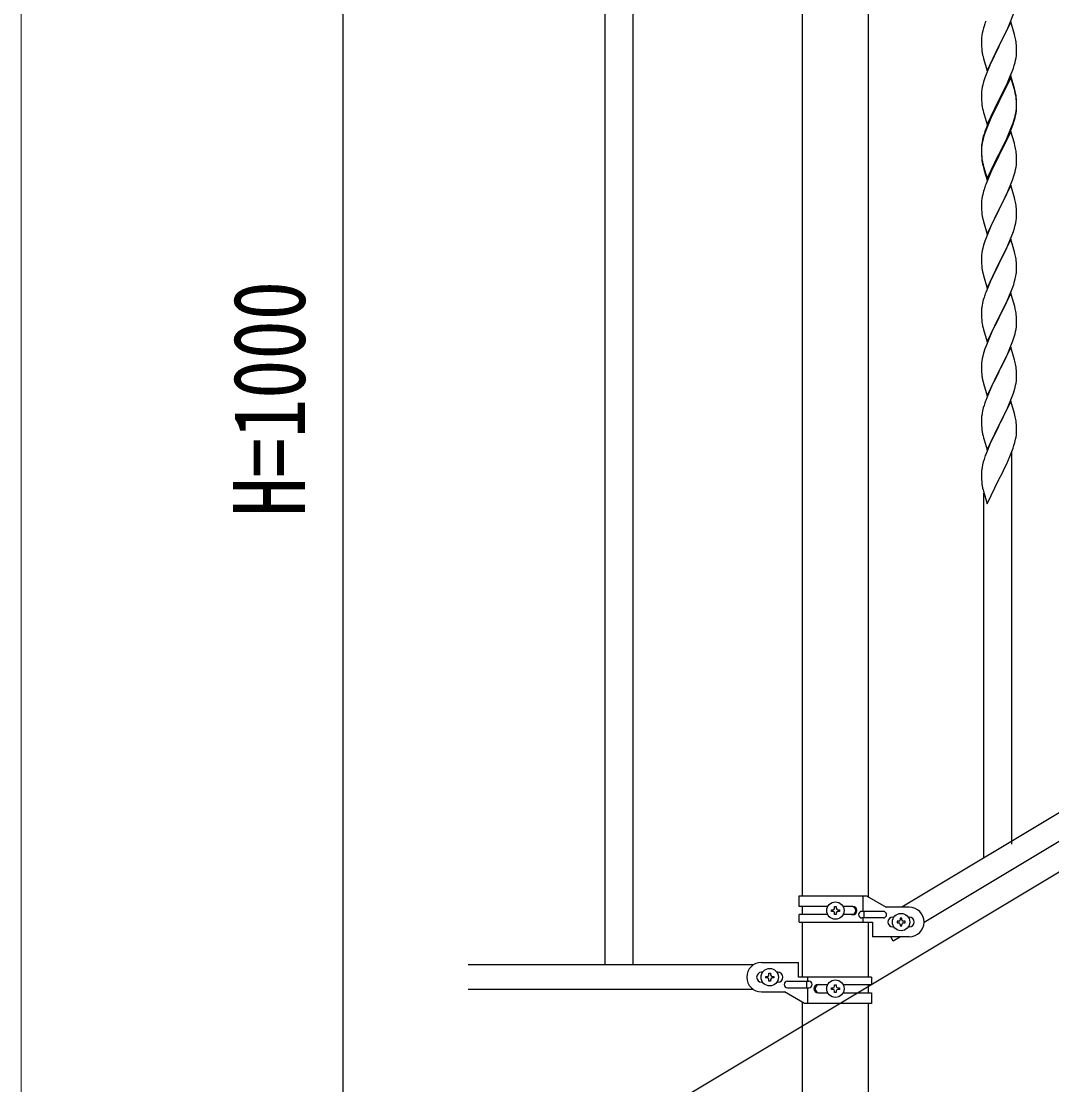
# Model space of a CAD drawing. Units: millimetres, scale not verified. Extents: x -4143 to 4140, y -2900 to 2898.
# Drawn here: x -3840 to -3212, y -1910 to -1263 of the extents above; entities that cross this region are included whole.
import ezdxf
from ezdxf.enums import TextEntityAlignment as Align

# ---------------------------------------------------------------- set-up
doc = ezdxf.new("R2010")
doc.units = ezdxf.units.MM
doc.header["$LTSCALE"] = 10
doc.layers.add('0-3_YKK_A1', color=4, linetype='Continuous')
doc.layers.add('0-4_YKK_D', color=6, linetype='Continuous')
doc.layers.add('0-5_YKK_ZWAK', color=92, linetype='Continuous', lineweight=18)
doc.styles.add('ＭＳ ゴシック', font='')
doc.styles.get('ＭＳ ゴシック').set_extended_font_data('MS Gothic')

msp = doc.modelspace()

# ---------------------------------------------------------------- linework, layer by layer
at = {"layer": '0-3_YKK_A1'}
for p, q in [((-3484.47, -977.46), (-3484.47, -1837.46)), ((-3467.47, -977.46), (-3467.47, -1837.46)), ((-3364.22, -1047.46), (-3364.22, -1795.37)), ((-3323.72, -1796.16), (-3323.72, -1047.46)), ((-2497.97, -1319.09), (-3303.55, -1802.37)), ((-2484.4, -1328.44), (-3289.98, -1811.72)), ((-3254.67, -1346.52), (-3254.53, -1347.51)), ((-3254.67, -1380.31), (-3254.53, -1381.3)), ((-3493.97, -1952.5), (-2593.97, -1412.5)), ((-3233.97, -1417.76), (-3233.76, -1416.43)), ((-3236.47, -1763.83), (-3236.47, -1524.82)), ((-3253.47, -1772.33), (-3253.47, -1550.03)), ((-3365.97, -1795.37), (-3325.1, -1795.37)), ((-3365.97, -1801.87), (-3365.97, -1795.37)), ((-3327, -1804.87), (-3327, -1795.37)), ((-3325.1, -1795.37), (-3312.97, -1802.37)), ((-3348.65, -1801.87), (-3365.97, -1801.87)), ((-3365.97, -1811.37), (-3365.97, -1806.87)), ((-3348.65, -1806.87), (-3365.97, -1806.87)), ((-3364.22, -1801.87), (-3364.22, -1806.87)), ((-3345.41, -1804.85), (-3346.37, -1804.85)), ((-3342.53, -1803.89), (-3341.57, -1803.89)), ((-3333.38, -1801.87), (-3339.3, -1801.87)), ((-3333.38, -1806.87), (-3339.3, -1806.87)), ((-3314.77, -1804.87), (-3327.85, -1804.87)), ((-3326.45, -1808.87), (-3326.45, -1804.87)), ((-3298.97, -1802.37), (-3312.97, -1802.37)), ((-3365.97, -1811.37), (-3321.47, -1811.37)), ((-3364.22, -1811.37), (-3364.22, -1844.96)), ((-3314.77, -1808.87), (-3327.85, -1808.87)), ((-3327, -1811.37), (-3327, -1808.87)), ((-3323.72, -1844.96), (-3323.72, -1811.37)), ((-3321.47, -1811.37), (-3321.47, -1820.37)), ((-3308.97, -1808.37), (-3308.34, -1808.37)), ((-3305.41, -1810.89), (-3306.37, -1810.89)), ((-3302.53, -1811.85), (-3301.57, -1811.85)), ((-3299.6, -1808.37), (-3298.97, -1808.37)), ((-3298.97, -1820.37), (-3321.47, -1820.37)), ((-3308.69, -1822.95), (-3310.24, -1820.37)), ((-3308.97, -1814.37), (-3308.34, -1814.37)), ((-3304.4, -1820.37), (-3308.69, -1822.95)), ((-3299.6, -1814.37), (-3298.97, -1814.37)), ((-3393.95, -1837.46), (-3567.83, -1837.46)), ((-3388.97, -1835.96), (-3366.47, -1835.96)), ((-3366.47, -1844.96), (-3366.47, -1835.96)), ((-3388.34, -1841.96), (-3388.97, -1841.96)), ((-3385.41, -1845.44), (-3386.37, -1845.44)), ((-3382.53, -1844.48), (-3381.57, -1844.48)), ((-3378.97, -1841.96), (-3379.6, -1841.96)), ((-3321.97, -1844.96), (-3366.47, -1844.96)), ((-3360.94, -1844.96), (-3360.94, -1847.46)), ((-3321.97, -1844.96), (-3321.97, -1849.46)), ((-3393.95, -1852.46), (-3567.83, -1852.46)), ((-3388.34, -1847.96), (-3388.97, -1847.96)), ((-3378.97, -1847.96), (-3379.6, -1847.96)), ((-3373.17, -1847.46), (-3360.09, -1847.46)), ((-3373.17, -1851.46), (-3360.09, -1851.46)), ((-3361.5, -1847.46), (-3361.5, -1851.46)), ((-3360.94, -1851.46), (-3360.94, -1860.96)), ((-3354.57, -1849.46), (-3348.65, -1849.46)), ((-3345.41, -1852.44), (-3346.37, -1852.44)), ((-3342.53, -1851.48), (-3341.57, -1851.48)), ((-3339.3, -1849.46), (-3321.97, -1849.46)), ((-3323.72, -1854.46), (-3323.72, -1849.46)), ((-3388.97, -1853.96), (-3374.97, -1853.96)), ((-3362.85, -1860.96), (-3374.97, -1853.96)), ((-3354.57, -1854.46), (-3348.65, -1854.46)), ((-3339.3, -1854.46), (-3321.97, -1854.46)), ((-3321.97, -1854.46), (-3321.97, -1860.96)), ((-3364.22, -1860.17), (-3364.22, -1952.5)), ((-3321.97, -1860.96), (-3362.85, -1860.96)), ((-3323.72, -1952.5), (-3323.72, -1860.96))]:
    msp.add_line(p, q, dxfattribs=at)
for points in [[(-3254.25, -1283.2), (-3254.04, -1284.14), (-3253.72, -1285.34), (-3251.52, -1292.74), (-3244.3, -1277.88), (-3244.13, -1277.55), (-3239.57, -1268.28), (-3238.25, -1265.32), (-3236.99, -1262.29), (-3236.03, -1259.76), (-3235.35, -1257.75), (-3234.89, -1256.28), (-3234.37, -1254.35), (-3234.06, -1252.95), (-3233.82, -1251.6), (-3233.66, -1250.31), (-3233.6, -1249.48), (-3233.58, -1248.68), (-3233.58, -1247.53), (-3233.63, -1245.8), (-3233.69, -1244.56), (-3233.8, -1243.15)], [(-3237.07, -1263.03), (-3244.3, -1277.88), (-3244.46, -1278.21), (-3246.18, -1281.6), (-3248.35, -1286.04), (-3249.47, -1288.45), (-3250.13, -1289.94), (-3251.6, -1293.47), (-3252.19, -1294.99), (-3252.91, -1297.01), (-3253.7, -1299.48), (-3254.22, -1301.41), (-3254.53, -1302.81), (-3254.77, -1304.16), (-3254.93, -1305.46), (-3254.99, -1306.29), (-3255.02, -1307.09), (-3255, -1308.95), (-3254.97, -1309.96), (-3254.92, -1310.9), (-3254.84, -1312.06)], [(-3234.34, -1272.56), (-3234.56, -1271.62), (-3234.81, -1270.67), (-3237.07, -1263.03)], [(-3253.4, -1265.63), (-3253.7, -1266.62), (-3254.22, -1268.54), (-3254.53, -1269.94), (-3254.77, -1271.29), (-3254.93, -1272.59), (-3254.99, -1273.42), (-3255.02, -1274.21), (-3255, -1276.08), (-3254.97, -1277.09), (-3254.92, -1278.03), (-3254.84, -1279.19)], [(-3233.6, -1282.34), (-3233.58, -1281.54), (-3233.58, -1280.4), (-3233.63, -1278.67), (-3233.69, -1277.43), (-3233.8, -1276.01)], [(-3254.25, -1316.06), (-3254.04, -1317), (-3253.72, -1318.2), (-3253.36, -1319.47), (-3251.52, -1325.61), (-3244.3, -1310.75), (-3244.13, -1310.42), (-3242.41, -1307.03), (-3240.46, -1303.05), (-3239.79, -1301.63), (-3238.68, -1299.18), (-3237.4, -1296.17), (-3236.22, -1293.13), (-3235.51, -1291.12), (-3235.04, -1289.63), (-3234.49, -1287.69), (-3234.16, -1286.28), (-3233.89, -1284.91), (-3233.7, -1283.6)], [(-3237.07, -1296.81), (-3244.3, -1311.66), (-3244.64, -1312.34), (-3247.25, -1317.53), (-3248.57, -1320.3), (-3249.02, -1321.26), (-3250.13, -1323.72), (-3251.4, -1326.75), (-3252.19, -1328.77), (-3252.91, -1330.79), (-3253.7, -1333.27), (-3254.22, -1335.2), (-3254.53, -1336.59), (-3254.77, -1337.95), (-3254.93, -1339.24), (-3254.99, -1340.07), (-3255.02, -1340.87), (-3255, -1342.73), (-3254.97, -1343.74), (-3254.92, -1344.68), (-3254.84, -1345.85)], [(-3237.07, -1295.89), (-3244.3, -1310.75), (-3244.64, -1311.42), (-3247.91, -1317.98), (-3249.02, -1320.35), (-3250.13, -1322.81), (-3251.6, -1326.34), (-3252.37, -1328.37)], [(-3234.34, -1305.43), (-3234.56, -1304.49), (-3234.81, -1303.54), (-3237.07, -1295.89)], [(-3234.34, -1306.35), (-3234.68, -1304.93), (-3234.87, -1304.21), (-3237.07, -1296.81)], [(-3234.37, -1320.09), (-3234.06, -1318.69), (-3233.82, -1317.34), (-3233.66, -1316.04), (-3233.6, -1315.21), (-3233.58, -1314.41), (-3233.58, -1313.27), (-3233.63, -1311.54), (-3233.69, -1310.3), (-3233.8, -1308.88)], [(-3233.6, -1316.13), (-3233.58, -1315.33), (-3233.58, -1314.19), (-3233.63, -1312.46), (-3233.69, -1311.21), (-3233.8, -1309.8)], [(-3234.49, -1321.48), (-3234.16, -1320.07), (-3233.89, -1318.7), (-3233.7, -1317.39)], [(-3254.3, -1349.61), (-3254.04, -1350.79), (-3253.79, -1351.75), (-3253.28, -1353.52), (-3251.52, -1359.39), (-3244.3, -1344.54), (-3244.13, -1344.21), (-3242.41, -1340.82), (-3240.91, -1337.76), (-3240.02, -1335.89), (-3238.47, -1332.47), (-3238.03, -1331.47), (-3236.99, -1328.94), (-3235.86, -1325.91), (-3235.19, -1323.91)], [(-3254.04, -1349.87), (-3253.72, -1351.07), (-3251.52, -1358.48), (-3244.3, -1343.62), (-3244.13, -1343.29), (-3240.91, -1336.85), (-3239.57, -1334.02), (-3238.25, -1331.06), (-3236.99, -1328.03), (-3236.03, -1325.5), (-3235.51, -1323.99), (-3235.04, -1322.5)], [(-3253.4, -1331.37), (-3253.84, -1332.84), (-3254.33, -1334.75), (-3254.62, -1336.13), (-3254.84, -1337.47)], [(-3237.07, -1329.68), (-3244.3, -1344.54), (-3244.46, -1344.87), (-3247.25, -1350.4), (-3248.8, -1353.65), (-3250.13, -1356.6), (-3251.8, -1360.63), (-3252.37, -1362.15)], [(-3234.34, -1339.22), (-3234.56, -1338.28), (-3234.87, -1337.08), (-3234.94, -1336.83), (-3237.07, -1329.68)], [(-3254.97, -1338.74), (-3255.01, -1339.56), (-3255.02, -1339.95), (-3255, -1341.81), (-3254.97, -1342.82), (-3254.92, -1343.76), (-3254.84, -1344.93)], [(-3233.6, -1349), (-3233.58, -1348.2), (-3233.58, -1347.06), (-3233.63, -1345.33), (-3233.69, -1344.08), (-3233.8, -1342.67)], [(-3234.49, -1354.35), (-3234.16, -1352.94), (-3233.89, -1351.57), (-3233.7, -1350.26)], [(-3254.04, -1383.66), (-3253.79, -1384.62), (-3251.52, -1392.27), (-3244.3, -1377.41), (-3244.13, -1377.08), (-3242.41, -1373.69), (-3240.91, -1370.63), (-3240.02, -1368.76), (-3238.47, -1365.34), (-3238.03, -1364.34), (-3236.99, -1361.81), (-3235.86, -1358.78), (-3235.19, -1356.78)], [(-3237.07, -1362.54), (-3244.3, -1377.41), (-3244.82, -1378.43), (-3247.46, -1383.72), (-3248.57, -1386.04), (-3249.69, -1388.47), (-3251.4, -1392.48), (-3252.19, -1394.51), (-3252.91, -1396.53), (-3253.7, -1399.01), (-3254.22, -1400.93), (-3254.53, -1402.33), (-3254.77, -1403.68), (-3254.93, -1404.98), (-3254.99, -1405.8), (-3255.02, -1406.6), (-3255, -1408.47), (-3254.97, -1409.48), (-3254.92, -1410.42), (-3254.84, -1411.58)], [(-3253.4, -1365.16), (-3253.7, -1366.14), (-3254.22, -1368.07), (-3254.53, -1369.46), (-3254.77, -1370.82), (-3254.93, -1372.11), (-3254.99, -1372.94), (-3255.02, -1373.74), (-3255, -1375.6), (-3254.97, -1376.61), (-3254.92, -1377.55), (-3254.84, -1378.72)], [(-3234.34, -1372.08), (-3234.56, -1371.14), (-3234.81, -1370.19), (-3237.07, -1362.54)], [(-3254.3, -1415.35), (-3254.04, -1416.53), (-3253.79, -1417.49), (-3251.52, -1425.13), (-3244.3, -1410.27), (-3244.13, -1409.94), (-3240.02, -1401.63), (-3238.68, -1398.71), (-3237.61, -1396.2), (-3236.22, -1392.66), (-3235.51, -1390.65), (-3234.89, -1388.67), (-3234.37, -1386.74), (-3234.06, -1385.35), (-3233.82, -1383.99), (-3233.66, -1382.7), (-3233.6, -1381.87), (-3233.58, -1381.07), (-3233.58, -1379.92), (-3233.63, -1378.2), (-3233.69, -1376.95), (-3233.8, -1375.54)], [(-3237.07, -1395.42), (-3244.3, -1410.27), (-3244.64, -1410.94), (-3247.25, -1416.14), (-3248.35, -1418.44), (-3249.02, -1419.87), (-3250.13, -1422.33), (-3251.8, -1426.37), (-3252.37, -1427.89)], [(-3234.34, -1404.96), (-3234.56, -1404.02), (-3234.81, -1403.06), (-3237.07, -1395.42)], [(-3233.58, -1413.94), (-3233.58, -1412.79), (-3233.63, -1411.07), (-3233.69, -1409.82), (-3233.8, -1408.41)], [(-3254.97, -1438.27), (-3255.01, -1439.08), (-3255.02, -1439.48), (-3255, -1441.34), (-3254.97, -1442.35), (-3254.92, -1443.29), (-3254.82, -1444.73), (-3254.67, -1446.04), (-3254.53, -1447.03), (-3254.35, -1447.99), (-3254.25, -1448.46), (-3254.04, -1449.4), (-3253.79, -1450.35), (-3251.52, -1458), (-3244.3, -1443.14), (-3244.13, -1442.81), (-3242.2, -1439.01), (-3240.69, -1435.91), (-3240.02, -1434.5), (-3238.68, -1431.58), (-3237.82, -1429.57), (-3236.6, -1426.54), (-3235.86, -1424.52), (-3235.35, -1423.02), (-3234.75, -1421.05), (-3234.37, -1419.61)], [(-3237.07, -1428.28), (-3244.3, -1443.14), (-3244.46, -1443.47), (-3246.81, -1448.13), (-3248.57, -1451.78), (-3249.02, -1452.74), (-3250.13, -1455.2), (-3251.4, -1458.22), (-3252.19, -1460.25), (-3252.91, -1462.27), (-3253.7, -1464.75), (-3254.22, -1466.67), (-3254.53, -1468.07), (-3254.77, -1469.42), (-3254.93, -1470.72), (-3254.99, -1471.55), (-3255.02, -1472.35), (-3255, -1474.21), (-3254.97, -1475.22), (-3254.92, -1476.16), (-3254.82, -1477.6), (-3254.67, -1478.92)], [(-3253.4, -1430.89), (-3253.84, -1432.36), (-3254.33, -1434.27), (-3254.62, -1435.66), (-3254.84, -1436.99)], [(-3234.34, -1437.82), (-3234.68, -1436.41), (-3234.87, -1435.68), (-3237.07, -1428.28)], [(-3233.6, -1447.61), (-3233.58, -1446.81), (-3233.58, -1445.66), (-3233.63, -1443.93), (-3233.69, -1442.69), (-3233.8, -1441.28)], [(-3234.49, -1452.96), (-3234.16, -1451.54), (-3233.89, -1450.18), (-3233.7, -1448.86)], [(-3254.3, -1481.09), (-3254.04, -1482.27), (-3253.79, -1483.23), (-3251.52, -1490.87), (-3244.3, -1476.01), (-3244.13, -1475.68), (-3242.41, -1472.3), (-3240.91, -1469.24), (-3240.02, -1467.37), (-3238.47, -1463.95), (-3238.03, -1462.95), (-3236.99, -1460.42), (-3235.86, -1457.39), (-3235.19, -1455.39)], [(-3237.07, -1461.15), (-3244.3, -1476.01), (-3244.46, -1476.34), (-3247.46, -1482.32), (-3248.57, -1484.65), (-3249.69, -1487.08), (-3250.77, -1489.58), (-3251.8, -1492.11), (-3252.37, -1493.63)], [(-3234.34, -1470.69), (-3234.56, -1469.75), (-3234.81, -1468.8), (-3237.07, -1461.15)], [(-3233.6, -1480.47), (-3233.58, -1479.67), (-3233.58, -1478.53), (-3233.63, -1476.8), (-3233.69, -1475.56), (-3233.8, -1474.15)], [(-3254.25, -1514.19), (-3254.04, -1515.13), (-3253.72, -1516.34), (-3253.36, -1517.6), (-3251.52, -1523.74), (-3244.3, -1508.88), (-3244.13, -1508.55), (-3242.41, -1505.17), (-3240.46, -1501.18), (-3239.79, -1499.76), (-3238.68, -1497.32), (-3237.4, -1494.3), (-3236.22, -1491.26), (-3235.51, -1489.25), (-3235.04, -1487.77), (-3234.49, -1485.83), (-3234.16, -1484.41), (-3233.89, -1483.05), (-3233.7, -1481.73)], [(-3237.07, -1494.02), (-3244.3, -1508.88), (-3244.64, -1509.55), (-3247.91, -1516.11), (-3249.02, -1518.48), (-3250.13, -1520.94), (-3251.6, -1524.47), (-3252.37, -1526.5)], [(-3234.34, -1503.56), (-3234.56, -1502.62), (-3234.81, -1501.67), (-3237.07, -1494.02)], [(-3253.4, -1496.63), (-3253.84, -1498.1), (-3254.33, -1500.01), (-3254.62, -1501.4), (-3254.84, -1502.73)], [(-3254.97, -1504.01), (-3255.01, -1504.82), (-3255.02, -1505.22), (-3255, -1507.08), (-3254.97, -1508.09), (-3254.92, -1509.03), (-3254.84, -1510.19)], [(-3233.6, -1513.34), (-3233.58, -1512.54), (-3233.58, -1511.4), (-3233.63, -1509.67), (-3233.69, -1508.43), (-3233.8, -1507.02)], [(-3254.25, -1547.06), (-3254.04, -1548), (-3253.79, -1548.96), (-3251.52, -1556.61), (-3244.3, -1541.75), (-3244.13, -1541.42), (-3242.41, -1538.03), (-3240.69, -1534.52), (-3239.79, -1532.63), (-3238.68, -1530.19), (-3237.61, -1527.68), (-3236.41, -1524.64), (-3235.68, -1522.62), (-3235.19, -1521.13), (-3234.62, -1519.17), (-3234.16, -1517.28), (-3233.89, -1515.91), (-3233.7, -1514.6)], [(-3253.4, -1529.5), (-3253.84, -1530.97), (-3254.33, -1532.88), (-3254.62, -1534.27), (-3254.84, -1535.6)], [(-3254.97, -1536.87), (-3255.01, -1537.69), (-3255.02, -1538.08), (-3255, -1539.94), (-3254.97, -1540.95), (-3254.92, -1541.9), (-3254.84, -1543.06)], [(-3346.37, -1804.85), (-3346.37, -1803.89), (-3345.41, -1803.89)], [(-3344.45, -1802.93), (-3344.45, -1801.97), (-3343.49, -1801.97), (-3343.49, -1802.93)], [(-3343.49, -1805.81), (-3343.49, -1806.77), (-3344.45, -1806.77), (-3344.45, -1805.81)], [(-3341.57, -1803.89), (-3341.57, -1804.85), (-3342.53, -1804.85)], [(-3306.37, -1810.89), (-3306.37, -1811.85), (-3305.41, -1811.85)], [(-3303.49, -1809.93), (-3303.49, -1808.97), (-3304.45, -1808.97), (-3304.45, -1809.93)], [(-3304.45, -1812.81), (-3304.45, -1813.77), (-3303.49, -1813.77), (-3303.49, -1812.81)], [(-3301.57, -1811.85), (-3301.57, -1810.89), (-3302.53, -1810.89)], [(-3386.37, -1845.44), (-3386.37, -1844.48), (-3385.41, -1844.48)], [(-3384.45, -1843.52), (-3384.45, -1842.56), (-3383.49, -1842.56), (-3383.49, -1843.52)], [(-3381.57, -1844.48), (-3381.57, -1845.44), (-3382.53, -1845.44)], [(-3383.49, -1846.4), (-3383.49, -1847.36), (-3384.45, -1847.36), (-3384.45, -1846.4)], [(-3346.37, -1852.44), (-3346.37, -1851.48), (-3345.41, -1851.48)], [(-3344.45, -1850.52), (-3344.45, -1849.56), (-3343.49, -1849.56), (-3343.49, -1850.52)], [(-3341.57, -1851.48), (-3341.57, -1852.44), (-3342.53, -1852.44)], [(-3343.49, -1853.4), (-3343.49, -1854.36), (-3344.45, -1854.36), (-3344.45, -1853.4)]]:
    msp.add_lwpolyline(points, dxfattribs=at)
for centre in [(-3343.97, -1804.37), (-3303.97, -1811.37), (-3383.97, -1844.96), (-3343.97, -1851.96)]:
    msp.add_circle(centre, 5.3, dxfattribs=at)
for centre, radius, start, end in [((-3177.77, -1289.88), 79.42, 159.93435, 162.22611), ((-3275.81, -1281.27), 42.37, 9.56725, 11.859), ((-3278.53, -1280.87), 45, 6.19632, 8.48807), ((-3215.01, -1275.74), 39.98, 184.9569, 187.24866), ((-3194.1, -1271.49), 61.29, 188.71993, 191.01168), ((-3265.02, -1280.35), 31.49, 354.07159, 356.36334), ((-3275.81, -1314.14), 42.37, 9.56725, 11.859), ((-3275.81, -1315.05), 42.37, 9.56725, 11.859), ((-3278.66, -1314.66), 45.12, 6.17603, 8.46779), ((-3278.53, -1313.74), 45, 6.19632, 8.48807), ((-3215.01, -1308.61), 39.98, 184.9569, 187.24866), ((-3194.22, -1304.36), 61.16, 188.73999, 191.03175), ((-3295.59, -1305.2), 63.23, 342.78424, 345.07599), ((-3295.08, -1304.67), 62.63, 343.45857, 345.75033), ((-3265.02, -1314.14), 31.49, 354.07159, 356.36334), ((-3177.77, -1355.62), 79.42, 159.93435, 162.22611), ((-3223.03, -1341.35), 32.04, 173.03232, 175.32407), ((-3275.81, -1347.92), 42.37, 9.56725, 11.859), ((-3278.66, -1347.53), 45.12, 6.17603, 8.46779), ((-3214.89, -1341.48), 40.1, 184.93791, 187.22967), ((-3215.01, -1342.39), 39.98, 184.9569, 187.24866), ((-3200.12, -1339.28), 55.16, 188.50857, 190.80032), ((-3195.16, -1336.44), 60.39, 190.55951, 192.85127), ((-3265.02, -1347.01), 31.49, 354.07159, 356.36334), ((-3295.59, -1338.07), 63.23, 342.78424, 345.07599), ((-3177.77, -1389.4), 79.42, 159.93435, 162.22611), ((-3275.93, -1380.79), 42.49, 9.53591, 11.82766), ((-3215.01, -1375.26), 39.98, 184.9569, 187.24866), ((-3278.53, -1380.39), 45, 6.19632, 8.48807), ((-3195.16, -1370.23), 60.39, 190.55951, 192.85127), ((-3275.81, -1413.66), 42.37, 9.56725, 11.859), ((-3214.89, -1408.13), 40.1, 184.93791, 187.22967), ((-3278.53, -1413.26), 45, 6.19632, 8.48807), ((-3200.12, -1405.02), 55.16, 188.50857, 190.80032), ((-3280.54, -1408.69), 47.45, 346.68556, 348.97731), ((-3265.69, -1412.41), 32.18, 352.83347, 355.12522), ((-3263.85, -1413.42), 30.27, 356.72427, 359.01602), ((-3177.77, -1455.14), 79.42, 159.93435, 162.22611), ((-3223.03, -1440.88), 32.04, 173.03232, 175.32407), ((-3275.81, -1446.53), 42.37, 9.56725, 11.859), ((-3278.66, -1446.13), 45.12, 6.17603, 8.46779), ((-3265.02, -1445.61), 31.49, 354.07159, 356.36334), ((-3295.59, -1436.67), 63.23, 342.78424, 345.07599), ((-3275.82, -1479.4), 42.38, 9.5641, 11.85586), ((-3278.61, -1479), 45.07, 6.18413, 8.47589), ((-3200.07, -1470.76), 55.21, 188.49987, 190.79162), ((-3265.04, -1478.48), 31.5, 354.07349, 356.36524), ((-3177.73, -1520.88), 79.46, 159.94312, 162.23488), ((-3222.98, -1506.62), 32.09, 173.04137, 175.33313), ((-3275.83, -1512.27), 42.39, 9.56096, 11.85272), ((-3278.6, -1511.87), 45.06, 6.18616, 8.47791), ((-3215, -1506.74), 39.99, 184.955, 187.24675), ((-3194.21, -1502.49), 61.18, 188.73798, 191.02974), ((-3265.01, -1511.35), 31.48, 354.06969, 356.36145), ((-3177.76, -1553.75), 79.44, 159.93728, 162.22903), ((-3223.02, -1539.49), 32.06, 173.03459, 175.32634), ((-3214.96, -1539.61), 40.03, 184.94929, 187.24105), ((-3194.18, -1535.36), 61.2, 188.73397, 191.02572), ((-3345.41, -1802.93), 0.96, 270, 0), ((-3345.41, -1805.81), 0.96, 0, 90), ((-3342.53, -1802.93), 0.96, 180, 270), ((-3342.53, -1805.81), 0.96, 90, 180), ((-3334.13, -1804.37), 2.5, 270, 90), ((-3333.38, -1804.37), 2.5, 270, 90), ((-3327.85, -1806.87), 2, 90, 270), ((-3314.77, -1806.87), 2, 270, 90), ((-3298.97, -1811.37), 9, 270, 90), ((-3308.97, -1811.37), 3, 90, 270), ((-3305.41, -1809.93), 0.96, 270, 0), ((-3305.41, -1812.81), 0.96, 0, 90), ((-3302.53, -1809.93), 0.96, 180, 270), ((-3302.53, -1812.81), 0.96, 90, 180), ((-3298.97, -1811.37), 3, 270, 90), ((-3388.97, -1844.96), 9, 90, 270), ((-3388.97, -1844.96), 3, 90, 270), ((-3385.41, -1843.52), 0.96, 270, 0), ((-3385.41, -1846.4), 0.96, 0, 90), ((-3382.53, -1843.52), 0.96, 180, 270), ((-3382.53, -1846.4), 0.96, 90, 180), ((-3378.97, -1844.96), 3, 270, 90), ((-3373.17, -1849.46), 2, 90, 270), ((-3360.09, -1849.46), 2, 270, 90), ((-3354.57, -1851.96), 2.5, 90, 270), ((-3353.82, -1851.96), 2.5, 90, 270), ((-3345.41, -1850.52), 0.96, 270, 0), ((-3345.41, -1853.4), 0.96, 0, 90), ((-3342.53, -1850.52), 0.96, 180, 270), ((-3342.53, -1853.4), 0.96, 90, 180)]:
    msp.add_arc(centre, radius, start, end, dxfattribs=at)
at = {"layer": '0-4_YKK_D'}
for p, q in [((-3643.97, -1907.46), (-3643.97, -997.46)), ((-3643.97, -1952.46), (-3643.97, -1874.52))]:
    msp.add_line(p, q, dxfattribs=at)
at = {"layer": '0-5_YKK_ZWAK', "color": 7}
msp.add_line((-3840.08, -2452.5), (-3840.08, 2847.5), dxfattribs=at)

# ---------------------------------------------------------------- texts
at = {"layer": '0-4_YKK_D', "style": 'ＭＳ ゴシック', "width": 0.8}
msp.add_text('H=1000', height=43.99, rotation=90, dxfattribs=at).set_placement((-3653.97, -1564.46), align=Align.BOTTOM_LEFT)

doc.saveas('drawing.dxf')
